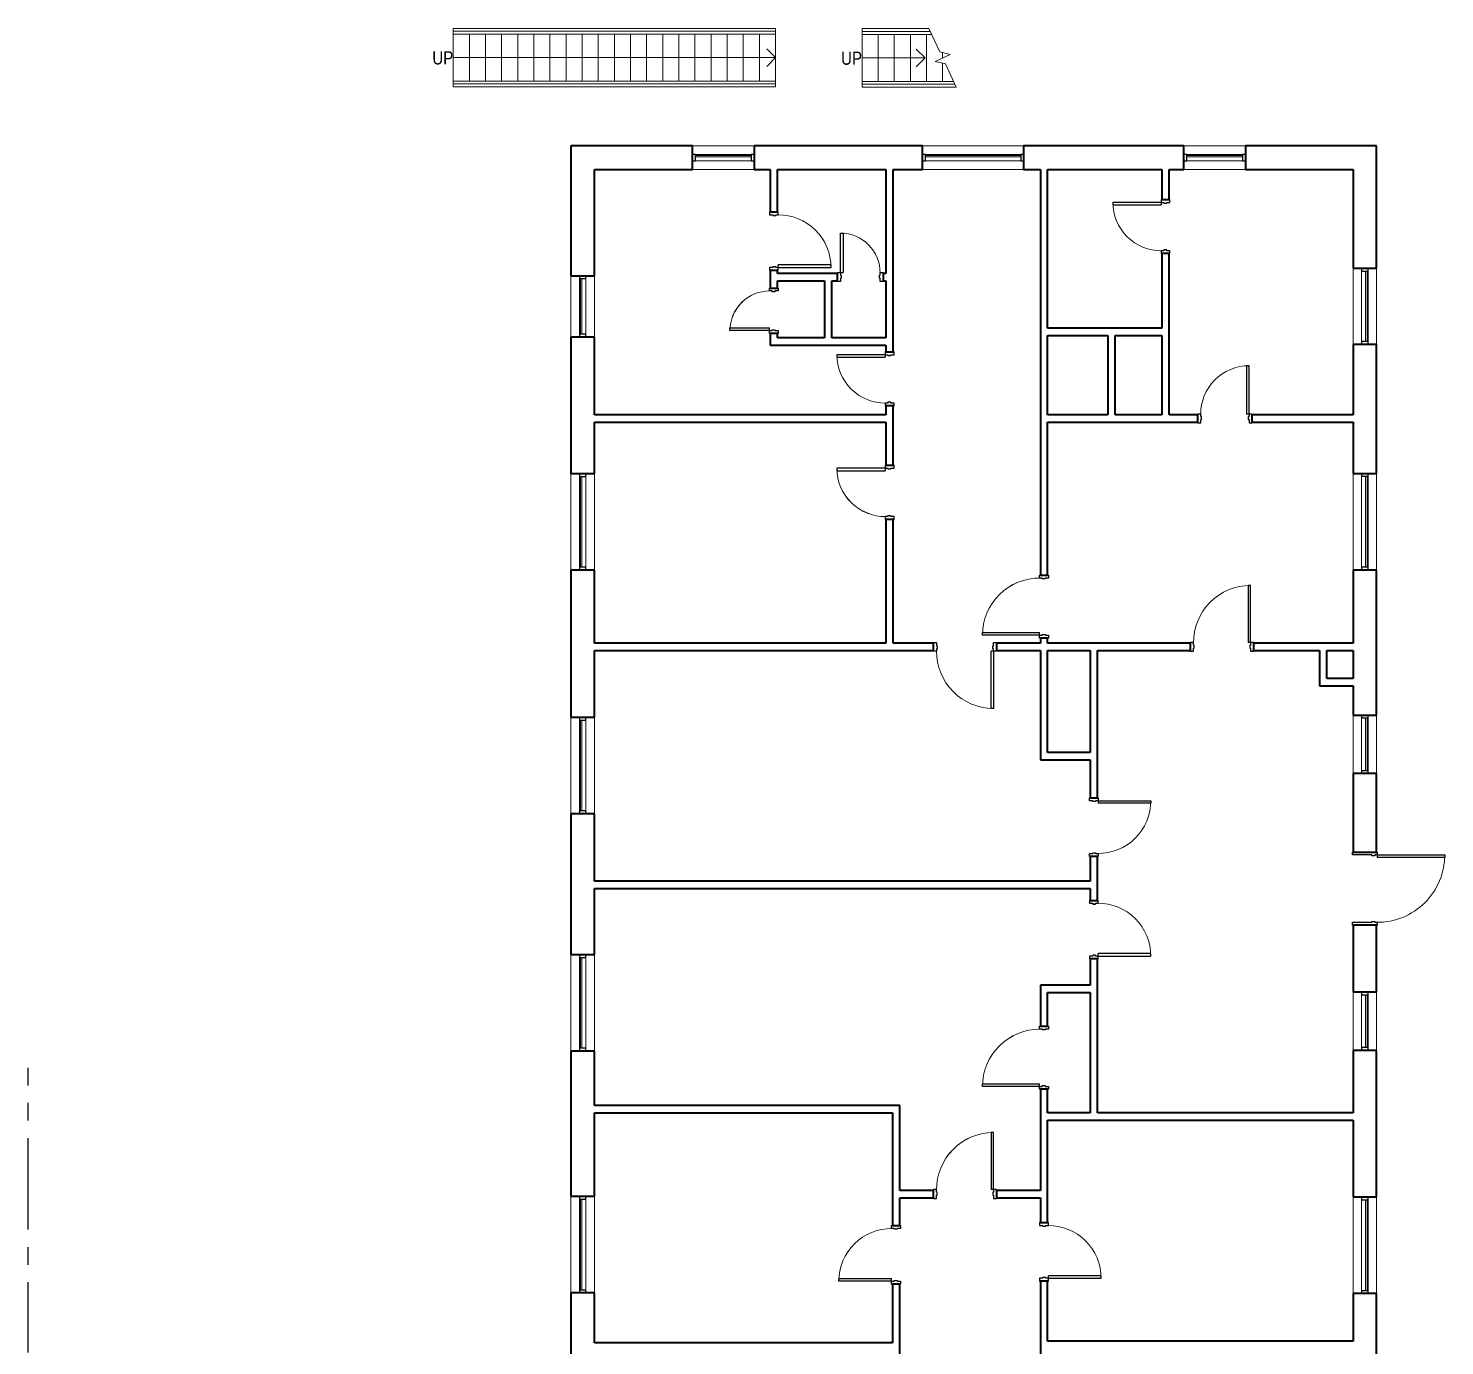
# Model space of a CAD drawing. Header units: inches. Extents: x -1352 to 84, y -1419 to 793.
# Drawn here: x -1270 to -303, y -107 to 793 of the extents above; entities that cross this region are included whole.
import ezdxf

# ---------------------------------------------------------------- set-up
doc = ezdxf.new("R2010")
doc.units = ezdxf.units.IN
doc.header["$MEASUREMENT"] = 0
doc.linetypes.add('Grid Line', pattern=[84, 48, -12, 12, -12])
for name, color, linetype, lineweight in [('A-DOOR', 31, 'Continuous', 15), ('A-DOOR-FRAM', 31, 'Continuous', 25), ('A-FLOR-HRAL', 11, 'Continuous', 9), ('A-GLAZ-CURT', 52, 'Continuous', 9), ('A-GLAZ-CWMG', 51, 'Continuous', 9), ('I-WALL', 2, 'Continuous', 15), ('S-GRID', 1, 'Continuous', 9), ('S-STRS', 31, 'Continuous', 9), ('S-STRS-ANNO', 31, 'Continuous', 9), ('S-STRS-IDEN', 31, 'Continuous', 9), ('S-STRS-MBND', 31, 'Continuous', 9)]:
    doc.layers.add(name, color=color, linetype=linetype, lineweight=lineweight)
doc.styles.add('Arial Narrow', font='ARIALN.TTF', dxfattribs={"height": 9})

# ---------------------------------------------------------------- blocks, each defined once
blk = doc.blocks.new('Door-Single_CE_ - HM Door-2_ HM Frame-5121650-LEVEL 1 - Map Export')
at = {"layer": 'A-DOOR'}
for p, q in [((16.25, -39), (16.25, -3)), ((16.25, -3), (18, -3)), ((18, -3), (18, -39)), ((18, -39), (16.25, -39))]:
    blk.add_line(p, q, dxfattribs=at)
at = {"layer": 'A-DOOR', "lineweight": 25}
for p, q in [((16.25, -39), (16.25, -3)), ((18, -3), (16.25, -3)), ((18, -3), (18, -39)), ((18, -39), (16.25, -39))]:
    blk.add_line(p, q, dxfattribs=at)
at = {"layer": 'A-DOOR', "lineweight": 9}
blk.add_arc((18, -3), 36, 179.5, 270, dxfattribs=at)
blk.add_arc((18, -3), 36, 179.5, 270, dxfattribs=at)
blk.add_arc((18, -3), 36, 179.5, 270, dxfattribs=at)
blk.add_arc((18, -3), 36, 179.5, 270, dxfattribs=at)
at = {"layer": 'A-DOOR-FRAM'}
for p, q in [((-20, 3), (-18, 3)), ((-20, -3), (-20, 3)), ((-18, 3), (-18, 0.75)), ((-18, 0.75), (-17.5, 0.75)), ((-17.5, 0.75), (-17.5, -1.25)), ((17.5, 0.75), (18, 0.75)), ((17.5, -1.25), (17.5, 0.75)), ((18, 3), (20, 3)), ((18, 0.75), (18, 3)), ((20, 3), (20, -3)), ((-18, -3), (-20, -3)), ((-18, -1.25), (-18, -3)), ((-17.5, -1.25), (-18, -1.25)), ((18, -1.25), (17.5, -1.25)), ((18, -3), (18, -1.25)), ((20, -3), (18, -3))]:
    blk.add_line(p, q, dxfattribs=at)
blk = doc.blocks.new('Door-Single_CE_ - HM Door-2_ HM Frame-5139876-LEVEL 1 - Map Export')
at = {"layer": 'A-DOOR'}
for p, q in [((18, 39), (16.25, 39)), ((16.25, 39), (16.25, 3)), ((18, 3), (18, 39)), ((16.25, 3), (18, 3))]:
    blk.add_line(p, q, dxfattribs=at)
at = {"layer": 'A-DOOR', "lineweight": 25}
for p, q in [((18, 39), (16.25, 39)), ((16.25, 39), (16.25, 3)), ((18, 3), (18, 39)), ((18, 3), (16.25, 3))]:
    blk.add_line(p, q, dxfattribs=at)
at = {"layer": 'A-DOOR', "lineweight": 9}
blk.add_arc((18, 3), 36, 90, 180.5, dxfattribs=at)
blk.add_arc((18, 3), 36, 90, 180.5, dxfattribs=at)
blk.add_arc((18, 3), 36, 90, 180.5, dxfattribs=at)
blk.add_arc((18, 3), 36, 90, 180.5, dxfattribs=at)
at = {"layer": 'A-DOOR-FRAM'}
for p, q in [((-18, 3), (-20, 3)), ((-20, 3), (-20, -3)), ((-18, 1.25), (-18, 3)), ((-17.5, 1.25), (-18, 1.25)), ((-17.5, -0.75), (-17.5, 1.25)), ((18, 1.25), (17.5, 1.25)), ((17.5, 1.25), (17.5, -0.75)), ((20, 3), (18, 3)), ((18, 3), (18, 1.25)), ((20, -3), (20, 3)), ((-20, -3), (-18, -3)), ((-18, -3), (-18, -0.75)), ((-18, -0.75), (-17.5, -0.75)), ((17.5, -0.75), (18, -0.75)), ((18, -0.75), (18, -3)), ((18, -3), (20, -3))]:
    blk.add_line(p, q, dxfattribs=at)
blk = doc.blocks.new('Door-Single_CE_ - HM Door-2_ HM Frame-5154372-LEVEL 1 - Map Export')
at = {"layer": 'A-DOOR'}
for p, q in [((17.75, -42), (17.75, -3)), ((17.75, -3), (19.5, -3)), ((19.5, -3), (19.5, -42)), ((19.5, -42), (17.75, -42))]:
    blk.add_line(p, q, dxfattribs=at)
at = {"layer": 'A-DOOR', "lineweight": 25}
for p, q in [((17.75, -42), (17.75, -3)), ((19.5, -3), (17.75, -3)), ((19.5, -3), (19.5, -42)), ((19.5, -42), (17.75, -42))]:
    blk.add_line(p, q, dxfattribs=at)
at = {"layer": 'A-DOOR', "lineweight": 9}
for start in [179.5, 179.5, 179.51962, 179.51962]:
    blk.add_arc((19.5, -3), 39, start, 270, dxfattribs=at)
at = {"layer": 'A-DOOR-FRAM'}
for p, q in [((-21.5, 3), (-19.5, 3)), ((-21.5, -3), (-21.5, 3)), ((-19.5, 3), (-19.5, 0.75)), ((-19.5, 0.75), (-19, 0.75)), ((-19, 0.75), (-19, -1.25)), ((19, 0.75), (19.5, 0.75)), ((19, -1.25), (19, 0.75)), ((19.5, 3), (21.5, 3)), ((19.5, 0.75), (19.5, 3)), ((21.5, 3), (21.5, -3)), ((-19.5, -3), (-21.5, -3)), ((-19.5, -1.25), (-19.5, -3)), ((-19, -1.25), (-19.5, -1.25)), ((19.5, -1.25), (19, -1.25)), ((19.5, -3), (19.5, -1.25)), ((21.5, -3), (19.5, -3))]:
    blk.add_line(p, q, dxfattribs=at)
blk = doc.blocks.new('Door-Single_CE_ - HM Door-2_ HM Frame-5154406-LEVEL 1 - Map Export')
at = {"layer": 'A-DOOR'}
for p, q in [((19.5, 42), (17.75, 42)), ((17.75, 42), (17.75, 3)), ((19.5, 3), (19.5, 42)), ((17.75, 3), (19.5, 3))]:
    blk.add_line(p, q, dxfattribs=at)
at = {"layer": 'A-DOOR', "lineweight": 25}
for p, q in [((19.5, 42), (17.75, 42)), ((17.75, 42), (17.75, 3)), ((19.5, 3), (19.5, 42)), ((19.5, 3), (17.75, 3))]:
    blk.add_line(p, q, dxfattribs=at)
at = {"layer": 'A-DOOR', "lineweight": 9}
for end in [180.5, 180.5, 180.48038, 180.48038]:
    blk.add_arc((19.5, 3), 39, 90, end, dxfattribs=at)
at = {"layer": 'A-DOOR-FRAM'}
for p, q in [((-19.5, 3), (-21.5, 3)), ((-21.5, 3), (-21.5, -3)), ((-19.5, 1.25), (-19.5, 3)), ((-19, 1.25), (-19.5, 1.25)), ((-19, -0.75), (-19, 1.25)), ((19.5, 1.25), (19, 1.25)), ((19, 1.25), (19, -0.75)), ((21.5, 3), (19.5, 3)), ((19.5, 3), (19.5, 1.25)), ((21.5, -3), (21.5, 3)), ((-21.5, -3), (-19.5, -3)), ((-19.5, -3), (-19.5, -0.75)), ((-19.5, -0.75), (-19, -0.75)), ((19, -0.75), (19.5, -0.75)), ((19.5, -0.75), (19.5, -3)), ((19.5, -3), (21.5, -3))]:
    blk.add_line(p, q, dxfattribs=at)
blk = doc.blocks.new('Door-Single_CE_ - HM Door-2_ HM Frame-5183316-LEVEL 1 - Map Export')
at = {"layer": 'A-DOOR'}
for p, q in [((16.5, 36), (14.75, 36)), ((14.75, 36), (14.75, 3)), ((16.5, 3), (16.5, 36)), ((14.75, 3), (16.5, 3))]:
    blk.add_line(p, q, dxfattribs=at)
at = {"layer": 'A-DOOR', "lineweight": 25}
for p, q in [((16.5, 36), (14.75, 36)), ((14.75, 36), (14.75, 3)), ((16.5, 3), (16.5, 36)), ((16.5, 3), (14.75, 3))]:
    blk.add_line(p, q, dxfattribs=at)
at = {"layer": 'A-DOOR', "lineweight": 9}
for end in [180.5, 180.5, 180.52223, 180.52223]:
    blk.add_arc((16.5, 3), 33, 90, end, dxfattribs=at)
at = {"layer": 'A-DOOR-FRAM'}
for p, q in [((-16.5, 3), (-18.5, 3)), ((-18.5, 3), (-18.5, -3)), ((-16.5, 1.25), (-16.5, 3)), ((-16, 1.25), (-16.5, 1.25)), ((-16, -0.75), (-16, 1.25)), ((16.5, 1.25), (16, 1.25)), ((16, 1.25), (16, -0.75)), ((18.5, 3), (16.5, 3)), ((16.5, 3), (16.5, 1.25)), ((18.5, -3), (18.5, 3)), ((-18.5, -3), (-16.5, -3)), ((-16.5, -3), (-16.5, -0.75)), ((-16.5, -0.75), (-16, -0.75)), ((16, -0.75), (16.5, -0.75)), ((16.5, -0.75), (16.5, -3)), ((16.5, -3), (18.5, -3))]:
    blk.add_line(p, q, dxfattribs=at)
blk = doc.blocks.new('Door-Single_CE_ - HM Door-2_ HM Frame-5142980-LEVEL 1 - Map Export')
at = {"layer": 'A-DOOR'}
for p, q in [((11.75, -30), (11.75, -3)), ((11.75, -3), (13.5, -3)), ((13.5, -3), (13.5, -30)), ((13.5, -30), (11.75, -30))]:
    blk.add_line(p, q, dxfattribs=at)
at = {"layer": 'A-DOOR', "lineweight": 25}
for p, q in [((11.75, -30), (11.75, -3)), ((13.5, -3), (11.75, -3)), ((13.5, -3), (13.5, -30)), ((13.5, -30), (11.75, -30))]:
    blk.add_line(p, q, dxfattribs=at)
at = {"layer": 'A-DOOR', "lineweight": 9}
for start in [179.42265, 179.42265, 179.5, 179.5]:
    blk.add_arc((13.5, -3), 27, start, 270, dxfattribs=at)
at = {"layer": 'A-DOOR-FRAM'}
for p, q in [((-15.5, 3), (-13.5, 3)), ((-15.5, -3), (-15.5, 3)), ((-13.5, 3), (-13.5, 0.75)), ((-13.5, 0.75), (-13, 0.75)), ((-13, 0.75), (-13, -1.25)), ((13, 0.75), (13.5, 0.75)), ((13, -1.25), (13, 0.75)), ((13.5, 3), (15.5, 3)), ((13.5, 0.75), (13.5, 3)), ((15.5, 3), (15.5, -3)), ((-13.5, -3), (-15.5, -3)), ((-13.5, -1.25), (-13.5, -3)), ((-13, -1.25), (-13.5, -1.25)), ((13.5, -1.25), (13, -1.25)), ((13.5, -3), (13.5, -1.25)), ((15.5, -3), (13.5, -3))]:
    blk.add_line(p, q, dxfattribs=at)
blk = doc.blocks.new('Door-Single_CE_ - HM Door-2_ HM Frame-5183772-LEVEL 1 - Map Export')
at = {"layer": 'A-DOOR'}
for p, q in [((21.25, -54.5), (21.25, -8.5)), ((21.25, -8.5), (23, -8.5)), ((23, -8.5), (23, -54.5)), ((23, -54.5), (21.25, -54.5))]:
    blk.add_line(p, q, dxfattribs=at)
at = {"layer": 'A-DOOR', "lineweight": 25}
for p, q in [((21.25, -54.5), (21.25, -8.5)), ((23, -8.5), (21.25, -8.5)), ((23, -8.5), (23, -54.5)), ((23, -54.5), (21.25, -54.5))]:
    blk.add_line(p, q, dxfattribs=at)
at = {"layer": 'A-DOOR', "lineweight": 9}
for start in [179.5, 179.5, 179.55767, 179.55767]:
    blk.add_arc((23, -8.5), 46, start, 270, dxfattribs=at)
at = {"layer": 'A-DOOR-FRAM'}
for p, q in [((-25, 8.5), (-23, 8.5)), ((-25, -8.5), (-25, 8.5)), ((-23, 8.5), (-23, -4.75)), ((23, 8.5), (25, 8.5)), ((23, -4.75), (23, 8.5)), ((25, 8.5), (25, -8.5)), ((-23, -8.5), (-25, -8.5)), ((-23, -4.75), (-22.5, -4.75)), ((-23, -6.75), (-23, -8.5)), ((-22.5, -6.75), (-23, -6.75)), ((-22.5, -4.75), (-22.5, -6.75)), ((22.5, -4.75), (23, -4.75)), ((22.5, -6.75), (22.5, -4.75)), ((23, -6.75), (22.5, -6.75)), ((23, -8.5), (23, -6.75)), ((25, -8.5), (23, -8.5))]:
    blk.add_line(p, q, dxfattribs=at)
blk = doc.blocks.new('System Panel - zGlazed-5218121-LEVEL 1 - Map Export')
at = {"layer": 'A-GLAZ-CURT', "lineweight": 15}
for p, q in [((31, 1.5), (-31, 1.5)), ((-31, 1.5), (-31, 0.5)), ((-31, 0.5), (31, 0.5)), ((31, 0.5), (31, 1.5))]:
    blk.add_line(p, q, dxfattribs=at)
blk = doc.blocks.new('Rectangular Mullion - 4 1_2_ x 2_ Rectangular_CE_-5161738-LEVEL 1 - Map Export')
at = {"layer": 'A-GLAZ-CWMG'}
for p, q in [((-893.79, -6.72), (-893.79, -68.72)), ((-889.29, -6.72), (-889.29, -68.72))]:
    blk.add_line(p, q, dxfattribs=at)
blk = doc.blocks.new('Rectangular Mullion - 4 1_2_ x 2_ Rectangular_CE_-5218122-LEVEL 1 - Map Export')
at = {"layer": 'A-GLAZ-CWMG', "lineweight": 25}
for p, q in [((-2, 2.25), (0, 2.25)), ((-2, -2.25), (-2, 2.25)), ((0, 2.25), (0, -2.25)), ((0, -2.25), (-2, -2.25))]:
    blk.add_line(p, q, dxfattribs=at)
blk = doc.blocks.new('Rectangular Mullion - 4 1_2_ x 2_ Rectangular_CE_-5218123-LEVEL 1 - Map Export')
at = {"layer": 'A-GLAZ-CWMG', "lineweight": 25}
for p, q in [((0, 2.25), (-2, 2.25)), ((-2, 2.25), (-2, -2.25)), ((0, -2.25), (0, 2.25)), ((-2, -2.25), (0, -2.25))]:
    blk.add_line(p, q, dxfattribs=at)
blk = doc.blocks.new('System Panel - zGlazed-5227685-LEVEL 1 - Map Export')
at = {"layer": 'A-GLAZ-CURT', "lineweight": 15}
for p, q in [((19, 1.5), (-19, 1.5)), ((-19, 1.5), (-19, 0.5)), ((-19, 0.5), (19, 0.5)), ((19, 0.5), (19, 1.5))]:
    blk.add_line(p, q, dxfattribs=at)
blk = doc.blocks.new('Rectangular Mullion - 4 1_2_ x 2_ Rectangular_CE_-5208501-LEVEL 1 - Map Export')
at = {"layer": 'A-GLAZ-CWMG'}
for p, q in [((-893.79, 621.69), (-893.79, 583.69)), ((-889.29, 621.69), (-889.29, 583.69))]:
    blk.add_line(p, q, dxfattribs=at)
blk = doc.blocks.new('System Panel - zGlazed-5218100-LEVEL 1 - Map Export')
at = {"layer": 'A-GLAZ-CURT', "lineweight": 15}
for p, q in [((24, -0.5), (-24, -0.5)), ((-24, -0.5), (-24, -1.5)), ((-24, -1.5), (24, -1.5)), ((24, -1.5), (24, -0.5))]:
    blk.add_line(p, q, dxfattribs=at)
blk = doc.blocks.new('Rectangular Mullion - 4 1_2_ x 2_ Rectangular_CE_-5163797-LEVEL 1 - Map Export')
at = {"layer": 'A-GLAZ-CWMG'}
for p, q in [((-359.79, 626.78), (-359.79, 578.78)), ((-355.29, 626.78), (-355.29, 578.78))]:
    blk.add_line(p, q, dxfattribs=at)
blk = doc.blocks.new('Rectangular Mullion - 4 1_2_ x 2_ Rectangular_CE_-5218101-LEVEL 1 - Map Export')
at = {"layer": 'A-GLAZ-CWMG', "lineweight": 25}
for p, q in [((-2, 2.25), (0, 2.25)), ((-2, -2.25), (-2, 2.25)), ((0, 2.25), (0, -2.25)), ((0, -2.25), (-2, -2.25))]:
    blk.add_line(p, q, dxfattribs=at)
blk = doc.blocks.new('Rectangular Mullion - 4 1_2_ x 2_ Rectangular_CE_-5218102-LEVEL 1 - Map Export')
at = {"layer": 'A-GLAZ-CWMG', "lineweight": 25}
for p, q in [((0, 2.25), (-2, 2.25)), ((-2, 2.25), (-2, -2.25)), ((0, -2.25), (0, 2.25)), ((-2, -2.25), (0, -2.25))]:
    blk.add_line(p, q, dxfattribs=at)
blk = doc.blocks.new('System Panel - zGlazed-5218103-LEVEL 1 - Map Export')
at = {"layer": 'A-GLAZ-CURT', "lineweight": 15}
for p, q in [((31, -0.5), (-31, -0.5)), ((-31, -0.5), (-31, -1.5)), ((-31, -1.5), (31, -1.5)), ((31, -1.5), (31, -0.5))]:
    blk.add_line(p, q, dxfattribs=at)
blk = doc.blocks.new('Rectangular Mullion - 4 1_2_ x 2_ Rectangular_CE_-5163817-LEVEL 1 - Map Export')
at = {"layer": 'A-GLAZ-CWMG'}
for p, q in [((-359.79, 486.78), (-359.79, 424.78)), ((-355.29, 486.78), (-355.29, 424.78))]:
    blk.add_line(p, q, dxfattribs=at)
blk = doc.blocks.new('System Panel - zGlazed-5218104-LEVEL 1 - Map Export')
at = {"layer": 'A-GLAZ-CURT', "lineweight": 15}
for p, q in [((18, -0.5), (-18, -0.5)), ((-18, -0.5), (-18, -1.5)), ((-18, -1.5), (18, -1.5)), ((18, -1.5), (18, -0.5))]:
    blk.add_line(p, q, dxfattribs=at)
blk = doc.blocks.new('Rectangular Mullion - 4 1_2_ x 2_ Rectangular_CE_-5163835-LEVEL 1 - Map Export')
at = {"layer": 'A-GLAZ-CWMG'}
for p, q in [((-359.79, 321.78), (-359.79, 285.78)), ((-355.29, 321.78), (-355.29, 285.78))]:
    blk.add_line(p, q, dxfattribs=at)
blk = doc.blocks.new('System Panel - zGlazed-5227686-LEVEL 1 - Map Export')
at = {"layer": 'A-GLAZ-CURT', "lineweight": 15}
for p, q in [((32.5, 1.5), (-32.5, 1.5)), ((-32.5, 1.5), (-32.5, 0.5)), ((-32.5, 0.5), (32.5, 0.5)), ((32.5, 0.5), (32.5, 1.5))]:
    blk.add_line(p, q, dxfattribs=at)
blk = doc.blocks.new('Rectangular Mullion - 4 1_2_ x 2_ Rectangular_CE_-5208614-LEVEL 1 - Map Export')
at = {"layer": 'A-GLAZ-CWMG'}
for p, q in [((-592.49, 706.53), (-657.49, 706.53)), ((-592.49, 702.03), (-657.49, 702.03))]:
    blk.add_line(p, q, dxfattribs=at)
blk = doc.blocks.new('Railing - Railing-5228206-LEVEL 1 - Map Export')
at = {"layer": 'A-FLOR-HRAL'}
for p, q in [((-700.81, 756.38), (-638.35, 756.38)), ((-700.81, 754.38), (-700.81, 756.38)), ((-700.81, 754.38), (-637.42, 754.38)), ((-637.42, 754.38), (-638.35, 756.38))]:
    blk.add_line(p, q, dxfattribs=at)
blk = doc.blocks.new('Railing - Railing-5228210-LEVEL 1 - Map Export')
at = {"layer": 'A-FLOR-HRAL'}
for p, q in [((-700.81, 790.38), (-654.2, 790.38)), ((-700.81, 788.38), (-700.81, 790.38)), ((-700.81, 788.38), (-653.27, 788.38)), ((-653.27, 788.38), (-654.2, 790.38))]:
    blk.add_line(p, q, dxfattribs=at)
blk = doc.blocks.new('Railing - Railing-5228679-LEVEL 1 - Map Export')
at = {"layer": 'A-FLOR-HRAL'}
for p, q in [((-979.86, 756.57), (-759.86, 756.57)), ((-979.86, 754.57), (-979.86, 756.57)), ((-979.86, 754.57), (-759.86, 754.57)), ((-759.86, 756.57), (-759.86, 754.57))]:
    blk.add_line(p, q, dxfattribs=at)
blk = doc.blocks.new('Railing - Railing-5228683-LEVEL 1 - Map Export')
at = {"layer": 'A-FLOR-HRAL'}
for p, q in [((-979.86, 790.57), (-759.86, 790.57)), ((-979.86, 788.57), (-979.86, 790.57)), ((-979.86, 788.57), (-759.86, 788.57)), ((-759.86, 790.57), (-759.86, 788.57))]:
    blk.add_line(p, q, dxfattribs=at)

msp = doc.modelspace()

# ---------------------------------------------------------------- linework, layer by layer
at = {"layer": 'I-WALL', "lineweight": 40}
for p, q in [((-899.54, 712.28), (-899.54, 623.69)), ((-816.49, 712.28), (-899.54, 712.28)), ((-816.49, 696.28), (-816.49, 712.28)), ((-659.49, 712.28), (-774.49, 712.28)), ((-774.49, 712.28), (-774.49, 696.28)), ((-659.49, 696.28), (-659.49, 712.28)), ((-481.09, 712.28), (-590.49, 712.28)), ((-590.49, 712.28), (-590.49, 696.28)), ((-481.09, 696.28), (-481.09, 712.28)), ((-349.54, 712.28), (-439.09, 712.28)), ((-439.09, 712.28), (-439.09, 696.28)), ((-349.54, 628.78), (-349.54, 712.28)), ((-883.54, 623.69), (-883.54, 696.28)), ((-883.54, 696.28), (-816.49, 696.28)), ((-774.49, 696.28), (-763.49, 696.28)), ((-763.49, 696.28), (-763.49, 667.28)), ((-758.49, 696.28), (-684.49, 696.28)), ((-758.49, 667.28), (-758.49, 696.28)), ((-684.49, 696.28), (-684.49, 625.28)), ((-679.49, 696.28), (-659.49, 696.28)), ((-679.49, 571.78), (-679.49, 696.28)), ((-590.49, 696.28), (-579.09, 696.28)), ((-579.09, 696.28), (-579.09, 419.28)), ((-574.09, 696.28), (-496.09, 696.28)), ((-574.09, 587.78), (-574.09, 696.28)), ((-496.09, 696.28), (-496.09, 675.78)), ((-491.09, 696.28), (-481.09, 696.28)), ((-491.09, 675.78), (-491.09, 696.28)), ((-439.09, 696.28), (-365.54, 696.28)), ((-365.54, 696.28), (-365.54, 628.78)), ((-763.49, 667.28), (-758.49, 667.28)), ((-496.09, 675.78), (-491.09, 675.78)), ((-496.09, 638.78), (-496.09, 587.78)), ((-491.09, 638.78), (-496.09, 638.78)), ((-491.09, 528.78), (-491.09, 638.78)), ((-365.54, 628.78), (-349.54, 628.78)), ((-899.54, 623.69), (-883.54, 623.69)), ((-763.49, 627.28), (-763.49, 615.28)), ((-758.49, 627.28), (-763.49, 627.28)), ((-758.49, 625.28), (-758.49, 627.28)), ((-717.49, 625.28), (-758.49, 625.28)), ((-758.49, 615.28), (-758.49, 620.28)), ((-758.49, 620.28), (-726.49, 620.28)), ((-726.49, 620.28), (-726.49, 581.28)), ((-721.49, 620.28), (-717.49, 620.28)), ((-721.49, 581.28), (-721.49, 620.28)), ((-717.49, 620.28), (-717.49, 625.28)), ((-684.49, 625.28), (-686.49, 625.28)), ((-686.49, 625.28), (-686.49, 620.28)), ((-686.49, 620.28), (-684.49, 620.28)), ((-684.49, 620.28), (-684.49, 581.28)), ((-763.49, 615.28), (-758.49, 615.28)), ((-883.54, 581.69), (-899.54, 581.69)), ((-899.54, 581.69), (-899.54, 488.66)), ((-883.54, 528.78), (-883.54, 581.69)), ((-763.49, 584.28), (-763.49, 576.28)), ((-758.49, 584.28), (-763.49, 584.28)), ((-758.49, 581.28), (-758.49, 584.28)), ((-726.49, 581.28), (-758.49, 581.28)), ((-684.49, 581.28), (-721.49, 581.28)), ((-496.09, 587.78), (-574.09, 587.78)), ((-574.09, 582.78), (-533.09, 582.78)), ((-574.09, 528.78), (-574.09, 582.78)), ((-533.09, 582.78), (-533.09, 528.78)), ((-528.09, 582.78), (-496.09, 582.78)), ((-528.09, 528.78), (-528.09, 582.78)), ((-496.09, 582.78), (-496.09, 528.78)), ((-763.49, 576.28), (-684.49, 576.28)), ((-684.49, 576.28), (-684.49, 571.78)), ((-684.49, 571.78), (-679.49, 571.78)), ((-365.54, 576.78), (-365.54, 528.78)), ((-349.54, 576.78), (-365.54, 576.78)), ((-349.54, 488.78), (-349.54, 576.78)), ((-679.49, 534.78), (-684.49, 534.78)), ((-684.49, 534.78), (-684.49, 528.78)), ((-679.49, 494.28), (-679.49, 534.78)), ((-684.49, 528.78), (-883.54, 528.78)), ((-883.54, 488.66), (-883.54, 523.78)), ((-883.54, 523.78), (-684.49, 523.78)), ((-684.49, 523.78), (-684.49, 494.28)), ((-533.09, 528.78), (-574.09, 528.78)), ((-574.09, 523.78), (-471.59, 523.78)), ((-574.09, 419.28), (-574.09, 523.78)), ((-496.09, 528.78), (-528.09, 528.78)), ((-471.59, 528.78), (-491.09, 528.78)), ((-471.59, 523.78), (-471.59, 528.78)), ((-365.54, 528.78), (-434.59, 528.78)), ((-434.59, 528.78), (-434.59, 523.78)), ((-434.59, 523.78), (-365.54, 523.78)), ((-365.54, 523.78), (-365.54, 488.78)), ((-684.49, 494.28), (-679.49, 494.28)), ((-899.54, 488.66), (-883.54, 488.66)), ((-365.54, 488.78), (-349.54, 488.78)), ((-679.49, 457.28), (-684.49, 457.28)), ((-684.49, 457.28), (-684.49, 372.78)), ((-679.49, 372.78), (-679.49, 457.28)), ((-883.54, 422.66), (-899.54, 422.66)), ((-899.54, 422.66), (-899.54, 322.28)), ((-883.54, 372.78), (-883.54, 422.66)), ((-579.09, 419.28), (-574.09, 419.28)), ((-365.54, 422.78), (-365.54, 372.78)), ((-349.54, 422.78), (-365.54, 422.78)), ((-349.54, 323.78), (-349.54, 422.78)), ((-684.49, 372.78), (-883.54, 372.78)), ((-883.54, 322.28), (-883.54, 367.78)), ((-883.54, 367.78), (-651.99, 367.78)), ((-651.99, 372.78), (-679.49, 372.78)), ((-651.99, 367.78), (-651.99, 372.78)), ((-579.09, 372.78), (-608.99, 372.78)), ((-608.99, 372.78), (-608.99, 367.78)), ((-608.99, 367.78), (-579.09, 367.78)), ((-574.09, 376.28), (-579.09, 376.28)), ((-579.09, 376.28), (-579.09, 372.78)), ((-579.09, 367.78), (-579.09, 293.28)), ((-574.09, 372.78), (-574.09, 376.28)), ((-476.54, 372.78), (-574.09, 372.78)), ((-574.09, 367.78), (-545.09, 367.78)), ((-574.09, 298.28), (-574.09, 367.78)), ((-545.09, 367.78), (-545.09, 298.28)), ((-540.09, 267.28), (-540.09, 367.78)), ((-540.09, 367.78), (-476.54, 367.78)), ((-476.54, 367.78), (-476.54, 372.78)), ((-365.54, 372.78), (-433.54, 372.78)), ((-433.54, 372.78), (-433.54, 367.78)), ((-433.54, 367.78), (-388.54, 367.78)), ((-388.54, 367.78), (-388.54, 343.78)), ((-383.54, 367.78), (-365.54, 367.78)), ((-383.54, 348.78), (-383.54, 367.78)), ((-365.54, 367.78), (-365.54, 348.78)), ((-365.54, 348.78), (-383.54, 348.78)), ((-388.54, 343.78), (-365.54, 343.78)), ((-365.54, 343.78), (-365.54, 323.78)), ((-899.54, 322.28), (-883.54, 322.28)), ((-365.54, 323.78), (-349.54, 323.78)), ((-579.09, 293.28), (-545.09, 293.28)), ((-545.09, 298.28), (-574.09, 298.28)), ((-545.09, 293.28), (-545.09, 267.28)), ((-365.54, 283.78), (-365.54, 230.28)), ((-349.54, 283.78), (-365.54, 283.78)), ((-349.54, 230.28), (-349.54, 283.78)), ((-545.09, 267.28), (-540.09, 267.28)), ((-883.54, 256.28), (-899.54, 256.28)), ((-899.54, 256.28), (-899.54, 160.28)), ((-883.54, 210.28), (-883.54, 256.28)), ((-540.09, 227.28), (-545.09, 227.28)), ((-545.09, 227.28), (-545.09, 210.28)), ((-540.09, 197.28), (-540.09, 227.28)), ((-365.54, 230.28), (-349.54, 230.28)), ((-545.09, 210.28), (-883.54, 210.28)), ((-883.54, 160.28), (-883.54, 205.28)), ((-883.54, 205.28), (-545.09, 205.28)), ((-545.09, 205.28), (-545.09, 197.28)), ((-545.09, 197.28), (-540.09, 197.28)), ((-365.54, 180.28), (-365.54, 134.78)), ((-349.54, 180.28), (-365.54, 180.28)), ((-349.54, 134.78), (-349.54, 180.28)), ((-899.54, 160.28), (-883.54, 160.28)), ((-540.09, 157.28), (-545.09, 157.28)), ((-545.09, 157.28), (-545.09, 139.28)), ((-540.09, 52.28), (-540.09, 157.28)), ((-579.09, 139.28), (-579.09, 111.28)), ((-545.09, 139.28), (-579.09, 139.28)), ((-574.09, 111.28), (-574.09, 134.28)), ((-574.09, 134.28), (-545.09, 134.28)), ((-545.09, 134.28), (-545.09, 52.28)), ((-365.54, 134.78), (-349.54, 134.78)), ((-579.09, 111.28), (-574.09, 111.28)), ((-883.54, 94.28), (-899.54, 94.28)), ((-899.54, 94.28), (-899.54, -4.72)), ((-883.54, 57.28), (-883.54, 94.28)), ((-365.54, 94.78), (-365.54, 52.28)), ((-349.54, 94.78), (-365.54, 94.78)), ((-349.54, -5.22), (-349.54, 94.78)), ((-574.09, 68.28), (-579.09, 68.28)), ((-579.09, 68.28), (-579.09, -0.72)), ((-574.09, 52.28), (-574.09, 68.28)), ((-675.09, 57.28), (-883.54, 57.28)), ((-883.54, -4.72), (-883.54, 52.28)), ((-883.54, 52.28), (-680.09, 52.28)), ((-680.09, 52.28), (-680.09, -24.72)), ((-675.09, -0.72), (-675.09, 57.28)), ((-545.09, 52.28), (-574.09, 52.28)), ((-365.54, 52.28), (-540.09, 52.28)), ((-574.09, -22.72), (-574.09, 47.28)), ((-574.09, 47.28), (-365.54, 47.28)), ((-365.54, 47.28), (-365.54, -5.22)), ((-899.54, -4.72), (-883.54, -4.72)), ((-651.99, -0.72), (-675.09, -0.72)), ((-675.09, -24.72), (-675.09, -5.72)), ((-675.09, -5.72), (-651.99, -5.72)), ((-651.99, -5.72), (-651.99, -0.72)), ((-579.09, -0.72), (-608.99, -0.72)), ((-608.99, -0.72), (-608.99, -5.72)), ((-608.99, -5.72), (-579.09, -5.72)), ((-579.09, -5.72), (-579.09, -22.72)), ((-365.54, -5.22), (-349.54, -5.22)), ((-680.09, -24.72), (-675.09, -24.72)), ((-579.09, -22.72), (-574.09, -22.72)), ((-675.09, -64.72), (-680.09, -64.72)), ((-680.09, -64.72), (-680.09, -104.72)), ((-675.09, -182.72), (-675.09, -64.72)), ((-574.09, -62.72), (-579.09, -62.72)), ((-579.09, -62.72), (-579.09, -115.22)), ((-574.09, -103.72), (-574.09, -62.72)), ((-883.54, -70.72), (-899.54, -70.72)), ((-899.54, -70.72), (-899.54, -151.72)), ((-883.54, -104.72), (-883.54, -70.72)), ((-365.54, -71.22), (-365.54, -103.72)), ((-349.54, -71.22), (-365.54, -71.22)), ((-349.54, -153.72), (-349.54, -71.22)), ((-680.09, -104.72), (-883.54, -104.72)), ((-365.54, -103.72), (-574.09, -103.72))]:
    msp.add_line(p, q, dxfattribs=at)
at = {"layer": 'I-WALL'}
for p, q in [((-816.49, 712.28), (-774.49, 712.28)), ((-659.49, 712.28), (-590.49, 712.28)), ((-481.09, 712.28), (-439.09, 712.28)), ((-774.49, 696.28), (-816.49, 696.28)), ((-590.49, 696.28), (-659.49, 696.28)), ((-439.09, 696.28), (-481.09, 696.28)), ((-365.54, 576.78), (-365.54, 628.78)), ((-349.54, 628.78), (-349.54, 576.78)), ((-899.54, 581.69), (-899.54, 623.69)), ((-883.54, 623.69), (-883.54, 581.69)), ((-899.54, 422.66), (-899.54, 488.66)), ((-883.54, 488.66), (-883.54, 422.66)), ((-365.54, 422.78), (-365.54, 488.78)), ((-349.54, 488.78), (-349.54, 422.78)), ((-899.54, 256.28), (-899.54, 322.28)), ((-883.54, 322.28), (-883.54, 256.28)), ((-365.54, 283.78), (-365.54, 323.78)), ((-349.54, 323.78), (-349.54, 283.78)), ((-899.54, 94.28), (-899.54, 160.28)), ((-883.54, 160.28), (-883.54, 94.28)), ((-365.54, 94.78), (-365.54, 134.78)), ((-349.54, 134.78), (-349.54, 94.78)), ((-899.54, -70.72), (-899.54, -4.72)), ((-883.54, -4.72), (-883.54, -70.72)), ((-365.54, -71.22), (-365.54, -5.22)), ((-349.54, -5.22), (-349.54, -71.22))]:
    msp.add_line(p, q, dxfattribs=at)
at = {"layer": 'S-GRID', "linetype": 'Grid Line', "lineweight": 25}
for p, q in [((-1270, -13.01), (-1270, 82.99)), ((-1270, -1287.44), (-1270, -13.01))]:
    msp.add_line(p, q, dxfattribs=at)
at = {"layer": 'S-STRS'}
for p, q in [((-979.86, 792.57), (-979.86, 790.57)), ((-979.86, 792.57), (-759.86, 792.57)), ((-979.86, 788.57), (-979.86, 756.57)), ((-968.86, 788.57), (-968.86, 756.57)), ((-957.86, 788.57), (-957.86, 756.57)), ((-946.86, 788.57), (-946.86, 756.57)), ((-935.86, 788.57), (-935.86, 756.57)), ((-924.86, 788.57), (-924.86, 756.57)), ((-913.86, 788.57), (-913.86, 756.57)), ((-902.86, 788.57), (-902.86, 756.57)), ((-891.86, 788.57), (-891.86, 756.57)), ((-880.86, 788.57), (-880.86, 756.57)), ((-869.86, 788.57), (-869.86, 756.57)), ((-858.86, 788.57), (-858.86, 756.57)), ((-847.86, 788.57), (-847.86, 756.57)), ((-836.86, 788.57), (-836.86, 756.57)), ((-825.86, 788.57), (-825.86, 756.57)), ((-814.86, 788.57), (-814.86, 756.57)), ((-803.86, 788.57), (-803.86, 756.57)), ((-792.86, 788.57), (-792.86, 756.57)), ((-781.86, 788.57), (-781.86, 756.57)), ((-770.86, 788.57), (-770.86, 756.57)), ((-759.86, 790.57), (-759.86, 792.57)), ((-759.86, 788.57), (-759.86, 756.57)), ((-700.81, 792.38), (-700.81, 790.38)), ((-700.81, 792.38), (-655.14, 792.38)), ((-700.81, 788.38), (-700.81, 756.38)), ((-689.81, 788.38), (-689.81, 756.38)), ((-678.81, 788.38), (-678.81, 756.38)), ((-667.81, 788.38), (-667.81, 756.38)), ((-656.81, 788.38), (-656.81, 756.38)), ((-645.81, 775.99), (-645.81, 772.38)), ((-645.81, 768.76), (-645.81, 756.38)), ((-979.86, 754.57), (-979.86, 752.57)), ((-759.86, 752.57), (-759.86, 754.57)), ((-700.81, 754.38), (-700.81, 752.38)), ((-979.86, 752.57), (-759.86, 752.57)), ((-700.81, 752.38), (-636.48, 752.38))]:
    msp.add_line(p, q, dxfattribs=at)
at = {"layer": 'S-STRS-ANNO'}
for p, q in [((-759.86, 772.57), (-765.86, 778.57)), ((-657.81, 772.38), (-663.81, 778.38)), ((-979.86, 772.57), (-968.86, 772.57)), ((-968.86, 772.57), (-957.86, 772.57)), ((-957.86, 772.57), (-946.86, 772.57)), ((-946.86, 772.57), (-935.86, 772.57)), ((-935.86, 772.57), (-924.86, 772.57)), ((-924.86, 772.57), (-913.86, 772.57)), ((-913.86, 772.57), (-902.86, 772.57)), ((-902.86, 772.57), (-891.86, 772.57)), ((-891.86, 772.57), (-880.86, 772.57)), ((-880.86, 772.57), (-869.86, 772.57)), ((-869.86, 772.57), (-858.86, 772.57)), ((-858.86, 772.57), (-847.86, 772.57)), ((-847.86, 772.57), (-836.86, 772.57)), ((-836.86, 772.57), (-825.86, 772.57)), ((-825.86, 772.57), (-814.86, 772.57)), ((-814.86, 772.57), (-803.86, 772.57)), ((-803.86, 772.57), (-792.86, 772.57)), ((-792.86, 772.57), (-781.86, 772.57)), ((-781.86, 772.57), (-770.86, 772.57)), ((-770.86, 772.57), (-759.86, 772.57)), ((-759.86, 772.57), (-765.86, 766.57)), ((-700.81, 772.38), (-689.81, 772.38)), ((-689.81, 772.38), (-678.81, 772.38)), ((-678.81, 772.38), (-667.81, 772.38)), ((-667.81, 772.38), (-657.81, 772.38)), ((-657.81, 772.38), (-663.81, 766.38))]:
    msp.add_line(p, q, dxfattribs=at)
at = {"layer": 'S-STRS-MBND'}
for p, q in [((-647.71, 776.46), (-655.14, 792.38)), ((-650.91, 770), (-640.71, 774.76)), ((-640.71, 774.76), (-647.71, 776.46)), ((-643.91, 768.3), (-650.91, 770)), ((-636.48, 752.38), (-643.91, 768.3))]:
    msp.add_line(p, q, dxfattribs=at)

# ---------------------------------------------------------------- block references
at = {"layer": 'A-DOOR', "lineweight": 9}
for name, p, rotation in [('Door-Single_CE_ - HM Door-2_ HM Frame-5139876-LEVEL 1 - Map Export', (-760.99, 647.28), 269.9999999999997), ('Door-Single_CE_ - HM Door-2_ HM Frame-5183316-LEVEL 1 - Map Export', (-493.59, 657.28), 89.99999999999973), ('Door-Single_CE_ - HM Door-2_ HM Frame-5142980-LEVEL 1 - Map Export', (-701.99, 622.78), 180), ('Door-Single_CE_ - HM Door-2_ HM Frame-5142980-LEVEL 1 - Map Export', (-760.99, 599.78), 269.9999999999997), ('Door-Single_CE_ - HM Door-2_ HM Frame-5183316-LEVEL 1 - Map Export', (-681.99, 553.28), 89.99999999999972), ('Door-Single_CE_ - HM Door-2_ HM Frame-5183316-LEVEL 1 - Map Export', (-681.99, 475.78), 89.99999999999972), ('Door-Single_CE_ - HM Door-2_ HM Frame-5154372-LEVEL 1 - Map Export', (-576.59, 397.78), 269.9999999999997), ('Door-Single_CE_ - HM Door-2_ HM Frame-5121650-LEVEL 1 - Map Export', (-542.59, 247.28), 89.99999999999972), ('Door-Single_CE_ - HM Door-2_ HM Frame-5183772-LEVEL 1 - Map Export', (-357.54, 205.28), 89.99999999999972), ('Door-Single_CE_ - HM Door-2_ HM Frame-5139876-LEVEL 1 - Map Export', (-542.59, 177.28), 269.9999999999997), ('Door-Single_CE_ - HM Door-2_ HM Frame-5154372-LEVEL 1 - Map Export', (-576.59, 89.78), 269.9999999999997), ('Door-Single_CE_ - HM Door-2_ HM Frame-5121650-LEVEL 1 - Map Export', (-677.59, -44.72), 269.9999999999997), ('Door-Single_CE_ - HM Door-2_ HM Frame-5139876-LEVEL 1 - Map Export', (-576.59, -42.72), 269.9999999999997)]:
    msp.add_blockref(name, p, dxfattribs=dict(at, rotation=rotation))
for name, p in [('Door-Single_CE_ - HM Door-2_ HM Frame-5183316-LEVEL 1 - Map Export', (-453.09, 526.28)), ('Door-Single_CE_ - HM Door-2_ HM Frame-5154406-LEVEL 1 - Map Export', (-455.04, 370.28)), ('Door-Single_CE_ - HM Door-2_ HM Frame-5154372-LEVEL 1 - Map Export', (-630.49, 370.28)), ('Door-Single_CE_ - HM Door-2_ HM Frame-5154406-LEVEL 1 - Map Export', (-630.49, -3.22))]:
    msp.add_blockref(name, p, dxfattribs=at)
at = {"layer": 'A-FLOR-HRAL'}
for name in ['Railing - Railing-5228683-LEVEL 1 - Map Export', 'Railing - Railing-5228210-LEVEL 1 - Map Export', 'Railing - Railing-5228679-LEVEL 1 - Map Export', 'Railing - Railing-5228206-LEVEL 1 - Map Export']:
    msp.add_blockref(name, (0, 0), dxfattribs=at)
at = {"layer": 'A-GLAZ-CURT'}
for name, p in [('System Panel - zGlazed-5227685-LEVEL 1 - Map Export', (-795.49, 704.28)), ('System Panel - zGlazed-5227686-LEVEL 1 - Map Export', (-624.99, 704.28)), ('System Panel - zGlazed-5227685-LEVEL 1 - Map Export', (-460.09, 704.28))]:
    msp.add_blockref(name, p, dxfattribs=at)
for name, p, rotation in [('System Panel - zGlazed-5227685-LEVEL 1 - Map Export', (-891.54, 602.69), 89.99999999999969), ('System Panel - zGlazed-5218100-LEVEL 1 - Map Export', (-357.54, 602.78), 89.99999999999972), ('System Panel - zGlazed-5218121-LEVEL 1 - Map Export', (-891.54, 455.66), 89.99999999999976), ('System Panel - zGlazed-5218103-LEVEL 1 - Map Export', (-357.54, 455.78), 89.99999999999969), ('System Panel - zGlazed-5218121-LEVEL 1 - Map Export', (-891.54, 289.28), 89.99999999999969), ('System Panel - zGlazed-5218104-LEVEL 1 - Map Export', (-357.54, 303.78), 89.99999999999976), ('System Panel - zGlazed-5218121-LEVEL 1 - Map Export', (-891.54, 127.28), 89.99999999999969), ('System Panel - zGlazed-5218104-LEVEL 1 - Map Export', (-357.54, 114.78), 89.99999999999969), ('System Panel - zGlazed-5218121-LEVEL 1 - Map Export', (-891.54, -37.72), 89.99999999999972), ('System Panel - zGlazed-5218103-LEVEL 1 - Map Export', (-357.54, -38.22), 89.99999999999973)]:
    msp.add_blockref(name, p, dxfattribs=dict(at, rotation=rotation))
at = {"layer": 'A-GLAZ-CWMG'}
for name, p, rotation in [('Rectangular Mullion - 4 1_2_ x 2_ Rectangular_CE_-5218123-LEVEL 1 - Map Export', (-816.49, 704.28), 180), ('Rectangular Mullion - 4 1_2_ x 2_ Rectangular_CE_-5208501-LEVEL 1 - Map Export', (-1398.18, -187.27), 270), ('Rectangular Mullion - 4 1_2_ x 2_ Rectangular_CE_-5218123-LEVEL 1 - Map Export', (-659.49, 704.28), 180), ('Rectangular Mullion - 4 1_2_ x 2_ Rectangular_CE_-5218123-LEVEL 1 - Map Export', (-481.09, 704.28), 180), ('Rectangular Mullion - 4 1_2_ x 2_ Rectangular_CE_-5208501-LEVEL 1 - Map Export', (-1062.79, -187.27), 270), ('Rectangular Mullion - 4 1_2_ x 2_ Rectangular_CE_-5218123-LEVEL 1 - Map Export', (-891.54, 581.69), 269.9999999999997), ('Rectangular Mullion - 4 1_2_ x 2_ Rectangular_CE_-5218102-LEVEL 1 - Map Export', (-357.54, 576.78), 269.9999999999997), ('Rectangular Mullion - 4 1_2_ x 2_ Rectangular_CE_-5218123-LEVEL 1 - Map Export', (-891.54, 422.66), 269.9999999999998), ('Rectangular Mullion - 4 1_2_ x 2_ Rectangular_CE_-5218102-LEVEL 1 - Map Export', (-357.54, 422.78), 269.9999999999997), ('Rectangular Mullion - 4 1_2_ x 2_ Rectangular_CE_-5218102-LEVEL 1 - Map Export', (-357.54, 283.78), 269.9999999999998), ('Rectangular Mullion - 4 1_2_ x 2_ Rectangular_CE_-5218123-LEVEL 1 - Map Export', (-891.54, 256.28), 269.9999999999997), ('Rectangular Mullion - 4 1_2_ x 2_ Rectangular_CE_-5218102-LEVEL 1 - Map Export', (-357.54, 94.78), 269.9999999999997), ('Rectangular Mullion - 4 1_2_ x 2_ Rectangular_CE_-5218123-LEVEL 1 - Map Export', (-891.54, 94.28), 269.9999999999997), ('Rectangular Mullion - 4 1_2_ x 2_ Rectangular_CE_-5218123-LEVEL 1 - Map Export', (-891.54, -70.72), 269.9999999999997), ('Rectangular Mullion - 4 1_2_ x 2_ Rectangular_CE_-5218102-LEVEL 1 - Map Export', (-357.54, -71.22), 269.9999999999997)]:
    msp.add_blockref(name, p, dxfattribs=dict(at, rotation=rotation))
at = {"layer": 'A-GLAZ-CWMG', "extrusion": (0, 0, -1)}
for name, p, rotation in [('Rectangular Mullion - 4 1_2_ x 2_ Rectangular_CE_-5218122-LEVEL 1 - Map Export', (774.49, 704.28), 180), ('Rectangular Mullion - 4 1_2_ x 2_ Rectangular_CE_-5218122-LEVEL 1 - Map Export', (590.49, 704.28), 180), ('Rectangular Mullion - 4 1_2_ x 2_ Rectangular_CE_-5218122-LEVEL 1 - Map Export', (439.09, 704.28), 180), ('Rectangular Mullion - 4 1_2_ x 2_ Rectangular_CE_-5218101-LEVEL 1 - Map Export', (357.54, 628.78), 90.00000000000028), ('Rectangular Mullion - 4 1_2_ x 2_ Rectangular_CE_-5218122-LEVEL 1 - Map Export', (891.54, 623.69), 90.0000000000003), ('Rectangular Mullion - 4 1_2_ x 2_ Rectangular_CE_-5218122-LEVEL 1 - Map Export', (891.54, 488.66), 90.00000000000021), ('Rectangular Mullion - 4 1_2_ x 2_ Rectangular_CE_-5218101-LEVEL 1 - Map Export', (357.54, 488.78), 90.00000000000033), ('Rectangular Mullion - 4 1_2_ x 2_ Rectangular_CE_-5218122-LEVEL 1 - Map Export', (891.54, 322.28), 90.00000000000033), ('Rectangular Mullion - 4 1_2_ x 2_ Rectangular_CE_-5218101-LEVEL 1 - Map Export', (357.54, 323.78), 90.00000000000026), ('Rectangular Mullion - 4 1_2_ x 2_ Rectangular_CE_-5218122-LEVEL 1 - Map Export', (891.54, 160.28), 90.00000000000033), ('Rectangular Mullion - 4 1_2_ x 2_ Rectangular_CE_-5218101-LEVEL 1 - Map Export', (357.54, 134.78), 90.0000000000003), ('Rectangular Mullion - 4 1_2_ x 2_ Rectangular_CE_-5218122-LEVEL 1 - Map Export', (891.54, -4.72), 90.0000000000003), ('Rectangular Mullion - 4 1_2_ x 2_ Rectangular_CE_-5218101-LEVEL 1 - Map Export', (357.54, -5.22), 90.00000000000028)]:
    msp.add_blockref(name, p, dxfattribs=dict(at, rotation=rotation))
at = {"layer": 'A-GLAZ-CWMG'}
for name, p in [('Rectangular Mullion - 4 1_2_ x 2_ Rectangular_CE_-5208614-LEVEL 1 - Map Export', (0, 0)), ('Rectangular Mullion - 4 1_2_ x 2_ Rectangular_CE_-5208501-LEVEL 1 - Map Export', (0, 0)), ('Rectangular Mullion - 4 1_2_ x 2_ Rectangular_CE_-5163797-LEVEL 1 - Map Export', (0, 0)), ('Rectangular Mullion - 4 1_2_ x 2_ Rectangular_CE_-5161738-LEVEL 1 - Map Export', (0, 493.38)), ('Rectangular Mullion - 4 1_2_ x 2_ Rectangular_CE_-5163817-LEVEL 1 - Map Export', (0, 0)), ('Rectangular Mullion - 4 1_2_ x 2_ Rectangular_CE_-5161738-LEVEL 1 - Map Export', (0, 327)), ('Rectangular Mullion - 4 1_2_ x 2_ Rectangular_CE_-5163835-LEVEL 1 - Map Export', (0, 0)), ('Rectangular Mullion - 4 1_2_ x 2_ Rectangular_CE_-5161738-LEVEL 1 - Map Export', (0, 165)), ('Rectangular Mullion - 4 1_2_ x 2_ Rectangular_CE_-5163835-LEVEL 1 - Map Export', (0, -189)), ('Rectangular Mullion - 4 1_2_ x 2_ Rectangular_CE_-5161738-LEVEL 1 - Map Export', (0, 0)), ('Rectangular Mullion - 4 1_2_ x 2_ Rectangular_CE_-5163817-LEVEL 1 - Map Export', (0, -494))]:
    msp.add_blockref(name, p, dxfattribs=at)

# ---------------------------------------------------------------- texts
at = {"layer": 'S-STRS-IDEN', "char_height": 9, "width": 17.1936, "attachment_point": 1, "line_spacing_factor": 0.974696, "style": 'Arial Narrow'}
for insert in [(-994.18, 776.9), (-715.14, 776.7)]:
    msp.add_mtext('UP', dxfattribs=dict(at, insert=insert))

doc.saveas('drawing.dxf')
